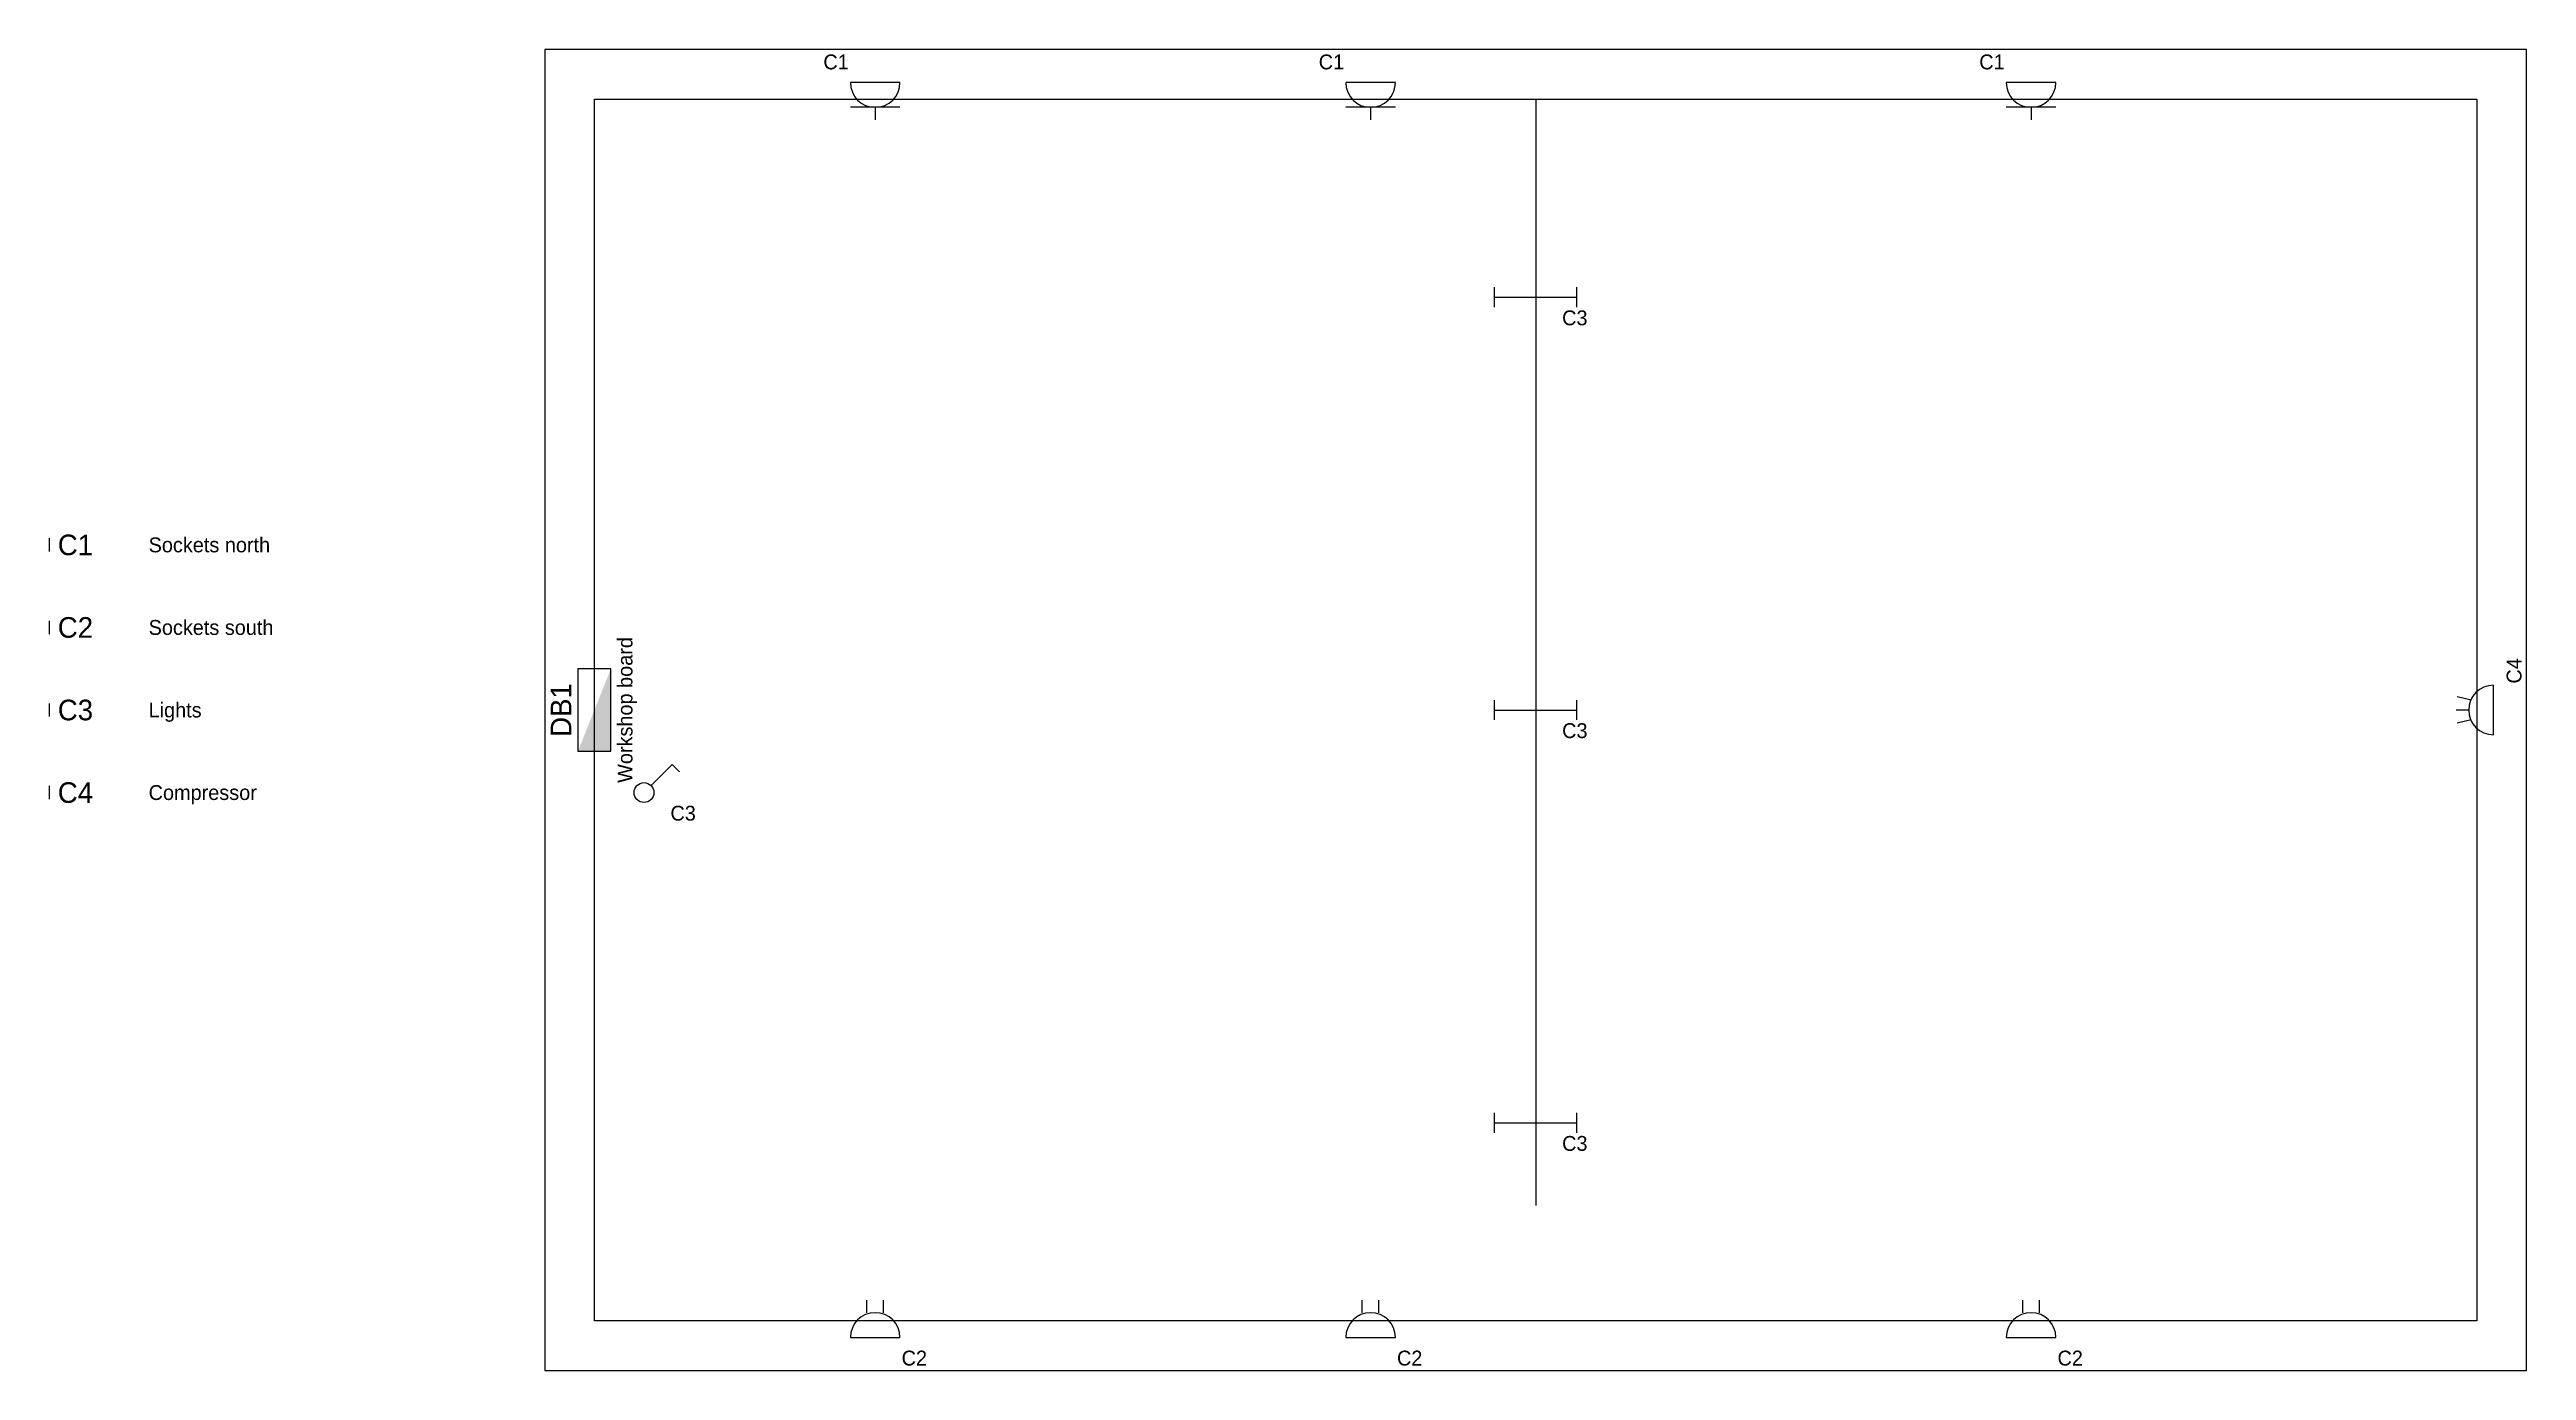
# Model space of a CAD drawing. Header units: millimetres. Extents: x -3000 to 12000, y 0 to 8000.
import ezdxf
from ezdxf.enums import TextEntityAlignment as Align

# ---------------------------------------------------------------- set-up
doc = ezdxf.new("R2010")
doc.units = ezdxf.units.MM
for name, color, linetype in [('A-WALL', 7, 'Continuous'), ('EL-CIRCUIT', 7, 'Continuous'), ('EL-INSTALL', 7, 'Continuous'), ('EL-ROUTE', 7, 'Continuous')]:
    doc.layers.add(name, color=color, linetype=linetype)

# ---------------------------------------------------------------- blocks, each defined once
blk = doc.blocks.new('EL_INST_BOARD')
at = {"flags": 128}
blk.add_lwpolyline([(-5, -2), (5, -2), (5, 2), (-5, 2)], close=True, dxfattribs=at)
blk.add_solid([(-5, -2), (5, -2), (-5, 2)])
for tag, height, p in [('TAG', 2.5, (0, 2.8)), ('DESC', 1.8, (0, -4.6))]:
    blk.add_attdef(tag, text='', height=height).set_placement(p, align=Align.CENTER)
for tag, p, height, flags in [('ORDER', (0, 0), 1.8, 1), ('EL', (0, 0), 1, 3), ('MFR', (0, 0), 1.8, 1), ('PART', (0, 0), 1.8, 1), ('VOLTAGE', (0, -4.6), 1.8, 1)]:
    blk.add_attdef(tag, p, '', height=height, dxfattribs=dict(flags=flags))
blk = doc.blocks.new('EL_INST_SOCKET_EARTH')
for p, q in [((-3, 3), (3, 3)), ((0, 3), (0, 4.5)), ((-3, 0), (3, 0))]:
    blk.add_line(p, q)
blk.add_arc((0, 0), 3, 0, 180)
for tag, p, height, flags in [('TAG', (3.2, 3.4), 1.8, 1), ('DESC', (3.2, 3.4), 1.8, 1), ('ORDER', (0, 0), 1.8, 1), ('EL', (0, 0), 1, 3), ('MFR', (0, 0), 1.8, 1), ('PART', (0, 0), 1.8, 1), ('LOAD', (3.2, -5.6), 1.8, 1)]:
    blk.add_attdef(tag, p, '', height=height, dxfattribs=dict(flags=flags))
blk.add_attdef('CIRCUIT', (3.2, -3.4), '', height=1.8)
blk = doc.blocks.new('EL_INST_SOCKET_DOUBLE')
for p, q in [((-1, 3), (-1, 4.5)), ((1, 3), (1, 4.5)), ((-3, 0), (3, 0))]:
    blk.add_line(p, q)
blk.add_arc((0, 0), 3, 0, 180)
for tag, p, height, flags in [('TAG', (3.2, 3.4), 1.8, 1), ('DESC', (3.2, 3.4), 1.8, 1), ('ORDER', (0, 0), 1.8, 1), ('EL', (0, 0), 1, 3), ('MFR', (0, 0), 1.8, 1), ('PART', (0, 0), 1.8, 1), ('LOAD', (3.2, -5.6), 1.8, 1)]:
    blk.add_attdef(tag, p, '', height=height, dxfattribs=dict(flags=flags))
blk.add_attdef('CIRCUIT', (3.2, -3.4), '', height=1.8)
blk = doc.blocks.new('EL_INST_LUMINAIRE_LINEAR')
for p, q in [((-5, -1.2), (-5, 1.2)), ((-5, 0), (5, 0)), ((5, -1.2), (5, 1.2))]:
    blk.add_line(p, q)
for tag, p, height, flags in [('TAG', (3.2, 3.4), 1.8, 1), ('DESC', (3.2, 3.4), 1.8, 1), ('ORDER', (0, 0), 1.8, 1), ('EL', (0, 0), 1, 3), ('MFR', (0, 0), 1.8, 1), ('PART', (0, 0), 1.8, 1), ('LOAD', (3.2, -5.6), 1.8, 1)]:
    blk.add_attdef(tag, p, '', height=height, dxfattribs=dict(flags=flags))
blk.add_attdef('CIRCUIT', (3.2, -3.4), '', height=1.8)
blk = doc.blocks.new('EL_INST_SWITCH')
for p, q in [((0.85, 0.85), (3.4, 3.4)), ((3.4, 3.4), (4.3, 2.5))]:
    blk.add_line(p, q)
blk.add_circle((0, 0), 1.2)
for tag, p, height, flags in [('TAG', (3.2, 3.4), 1.8, 1), ('DESC', (3.2, 3.4), 1.8, 1), ('ORDER', (0, 0), 1.8, 1), ('EL', (0, 0), 1, 3), ('MFR', (0, 0), 1.8, 1), ('PART', (0, 0), 1.8, 1), ('LOAD', (3.2, -5.6), 1.8, 1)]:
    blk.add_attdef(tag, p, '', height=height, dxfattribs=dict(flags=flags))
blk.add_attdef('CIRCUIT', (3.2, -3.4), '', height=1.8)
blk = doc.blocks.new('EL_INST_SOCKET_3PH')
for p, q in [((-1.2, 2.7), (-1.6, 4.4)), ((0, 3), (0, 4.5)), ((1.2, 2.7), (1.6, 4.4)), ((-3, 0), (3, 0))]:
    blk.add_line(p, q)
blk.add_arc((0, 0), 3, 0, 180)
for tag, p, height, flags in [('TAG', (3.2, 3.4), 1.8, 1), ('DESC', (3.2, 3.4), 1.8, 1), ('ORDER', (0, 0), 1.8, 1), ('EL', (0, 0), 1, 3), ('MFR', (0, 0), 1.8, 1), ('PART', (0, 0), 1.8, 1), ('LOAD', (3.2, -5.6), 1.8, 1)]:
    blk.add_attdef(tag, p, '', height=height, dxfattribs=dict(flags=flags))
blk.add_attdef('CIRCUIT', (3.2, -3.4), '', height=1.8)
blk = doc.blocks.new('EL_CIRCUIT')
blk.add_line((0, -0.8), (0, 0.8))
for tag, height, flags in [('VOLTAGE', 1.8, 1), ('EL', 1, 3), ('CURVE', 1.8, 1), ('CABLE', 1.8, 1), ('BOARD', 1.8, 1), ('PHASE', 1.8, 1), ('RCD', 1.8, 1), ('BREAKER', 1.8, 1), ('PF', 1.8, 1)]:
    blk.add_attdef(tag, (0, 0), '', height=height, dxfattribs=dict(flags=flags))
for tag, height, p in [('CIRCUIT', 2.5, (1, 0)), ('DESC', 1.8, (12, 0))]:
    blk.add_attdef(tag, text='', height=height).set_placement(p, align=Align.MIDDLE_LEFT)

msp = doc.modelspace()

# ---------------------------------------------------------------- linework, layer by layer
at = {"layer": 'A-WALL', "flags": 128}
msp.add_lwpolyline([(0, 0), (12000, 0), (12000, 8000), (0, 8000)], close=True, dxfattribs=at)
at = {"layer": 'EL-ROUTE', "flags": 128}
for points in [[(300, 4000), (300, 7700), (11700, 7700), (11700, 300), (300, 300), (300, 4000)], [(6000, 7700), (6000, 1000)]]:
    msp.add_lwpolyline(points, dxfattribs=at)

# ---------------------------------------------------------------- block references
at = {"layer": 'EL-CIRCUIT', "xscale": 50, "yscale": 50}
for p, values in [((-3000, 5000), {'CIRCUIT': 'C1', 'DESC': 'Sockets north'}), ((-3000, 4500), {'CIRCUIT': 'C2', 'DESC': 'Sockets south'}), ((-3000, 4000), {'CIRCUIT': 'C3', 'DESC': 'Lights'}), ((-3000, 3500), {'CIRCUIT': 'C4', 'DESC': 'Compressor'})]:
    msp.add_blockref('EL_CIRCUIT', p, dxfattribs=at).add_auto_attribs(values)
at = {"layer": 'EL-INSTALL'}
ref = msp.add_blockref('EL_INST_SOCKET_EARTH', (2000, 7800), dxfattribs=dict(at, xscale=50, yscale=50, rotation=180))
ref.add_attrib('CIRCUIT', 'C1', dxfattribs={"layer": '0', "height": 90}).set_placement((1840, 7970), align=Align.TOP_RIGHT)
ref = msp.add_blockref('EL_INST_SOCKET_EARTH', (5000, 7800), dxfattribs=dict(at, xscale=50, yscale=50, rotation=180))
ref.add_attrib('CIRCUIT', 'C1', dxfattribs={"layer": '0', "height": 90}).set_placement((4840, 7970), align=Align.TOP_RIGHT)
ref = msp.add_blockref('EL_INST_SOCKET_EARTH', (9000, 7800), dxfattribs=dict(at, xscale=50, yscale=50, rotation=180))
ref.add_attrib('CIRCUIT', 'C1', dxfattribs={"layer": '0', "height": 90}).set_placement((8840, 7970), align=Align.TOP_RIGHT)
at = {"layer": 'EL-INSTALL', "xscale": 50, "yscale": 50}
for name, p, values in [('EL_INST_LUMINAIRE_LINEAR', (6000, 6500), {'CIRCUIT': 'C3'}), ('EL_INST_LUMINAIRE_LINEAR', (6000, 4000), {'CIRCUIT': 'C3'}), ('EL_INST_SWITCH', (600, 3500), {'CIRCUIT': 'C3'}), ('EL_INST_LUMINAIRE_LINEAR', (6000, 1500), {'CIRCUIT': 'C3'}), ('EL_INST_SOCKET_DOUBLE', (2000, 200), {'CIRCUIT': 'C2'}), ('EL_INST_SOCKET_DOUBLE', (5000, 200), {'CIRCUIT': 'C2'}), ('EL_INST_SOCKET_DOUBLE', (9000, 200), {'CIRCUIT': 'C2'})]:
    msp.add_blockref(name, p, dxfattribs=at).add_auto_attribs(values)
at = {"layer": 'EL-INSTALL', "xscale": 50, "yscale": 50, "rotation": 90}
for name, p, values in [('EL_INST_BOARD', (300, 4000), {'TAG': 'DB1', 'DESC': 'Workshop board'}), ('EL_INST_SOCKET_3PH', (11800, 4000), {'CIRCUIT': 'C4'})]:
    msp.add_blockref(name, p, dxfattribs=at).add_auto_attribs(values)

doc.saveas('drawing.dxf')
